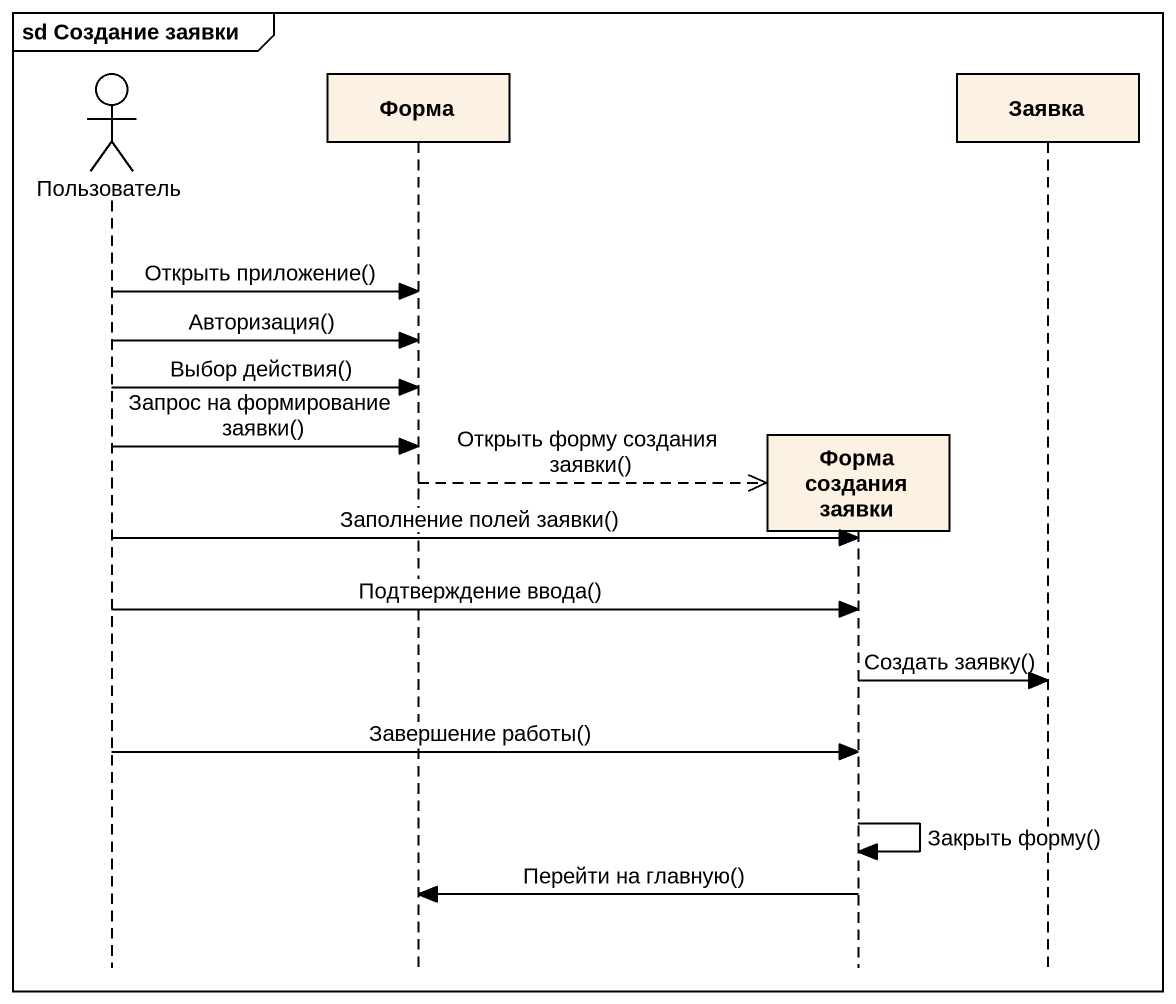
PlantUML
@startuml
mainframe sd Создание заявки
hide footbox
actor Пользователь
participant Форма
participant "Форма создания заявки" as Форма_создания_заявки
participant Заявка

Пользователь -> Форма : Открыть приложение()
Пользователь -> Форма : Авторизация()
Пользователь -> Форма : Выбор действия()
Пользователь -> Форма : Запрос на формирование заявки()
Форма -->> Форма_создания_заявки ** : Открыть форму создания заявки()
Пользователь -> Форма_создания_заявки : Заполнение полей заявки()
Пользователь -> Форма_создания_заявки : Подтверждение ввода()
Форма_создания_заявки -> Заявка : Создать заявку()
Пользователь -> Форма_создания_заявки : Завершение работы()
Форма_создания_заявки -> Форма_создания_заявки : Закрыть форму()
Форма_создания_заявки -> Форма : Перейти на главную()
@enduml
